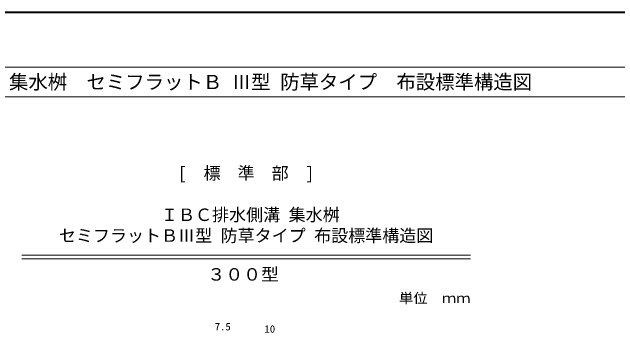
# Model space of a CAD drawing. Units: millimetres at full size; details may follow other scales. Extents: x 171976 to 209231, y 872007 to 885239.
# Drawn here: x 173388 to 175817, y 883402 to 884687 of the extents above; entities that cross this region are included whole.
import ezdxf
from ezdxf.enums import TextEntityAlignment as Align

# ---------------------------------------------------------------- set-up
doc = ezdxf.new("R2010")
doc.units = ezdxf.units.MM
doc.header["$LTSCALE"] = 40
for name, color, linetype, lineweight in [('0_2', 7, 'Continuous', 20), ('図枠', 7, 'Continuous', 5), ('寸法線', 7, 'Continuous', 13)]:
    doc.layers.add(name, color=color, linetype=linetype, lineweight=lineweight)
doc.layers.add('文字', color=7, linetype='Continuous')
doc.styles.add('ＭＳ ゴシック', font='')
doc.styles.add('ＭＳ 明朝', font='')
doc.styles.get('ＭＳ ゴシック').set_extended_font_data('MS Gothic')
doc.styles.get('ＭＳ 明朝').set_extended_font_data('MS Mincho')

msp = doc.modelspace()

# ---------------------------------------------------------------- linework, layer by layer
at = {"layer": '0_2'}
for p, q in [((173426.24, 883713.55), (175226.24, 883713.55)), ((173426.24, 883698.55), (175226.24, 883698.55))]:
    msp.add_line(p, q, dxfattribs=at)
at = {"layer": '図枠', "lineweight": 40}
msp.add_line((172376.24, 884687.22), (180176.24, 884687.22), dxfattribs=at)
at = {"layer": '図枠', "lineweight": 13}
for p, q in [((172676.24, 884467.22), (179876.24, 884467.22)), ((172676.24, 884347.22), (179876.24, 884347.22))]:
    msp.add_line(p, q, dxfattribs=at)

# ---------------------------------------------------------------- texts
at = {"layer": '図枠', "style": 'ＭＳ ゴシック'}
msp.add_text('\u3000ＩＢＣ排水側溝\u3000集水桝\u3000セミフラットＢ Ⅲ型 防草タイプ\u3000布設標準構造図\u3000', height=56.96, dxfattribs=at).set_placement((172676.24, 884407.22), align=Align.MIDDLE_LEFT)
at = {"layer": '寸法線', "style": 'ＭＳ 明朝', "width": 1.05}
for s, p in [('7.5', (174232.57, 883426.68)), ('10', (174421.32, 883417.23))]:
    msp.add_text(s, height=30.02, dxfattribs=at).set_placement(p, align=Align.MIDDLE_CENTER)
at = {"layer": '文字', "style": 'ＭＳ 明朝'}
for s, p in [('[\u3000標\u3000準\u3000部\u3000]', (174053.32, 884066.68)), (' ＩＢＣ排水側溝 集水桝', (173950.94, 883900.01)), ('セミフラットＢⅢ型 防草タイプ 布設標準構造図', (173575.57, 883816.68))]:
    msp.add_text(s, height=50.04, dxfattribs=at).set_placement(p, align=Align.TOP_LEFT)
at = {"layer": '文字', "style": 'ＭＳ 明朝', "width": 1.05}
msp.add_text('３００型', height=50.04, dxfattribs=at).set_placement((174314.46, 883636.14), align=Align.MIDDLE_CENTER)
msp.add_text('単位\u3000ｍｍ', height=40.03, dxfattribs=at).set_placement((175226.24, 883509.02), align=Align.BOTTOM_RIGHT)

doc.saveas('drawing.dxf')
